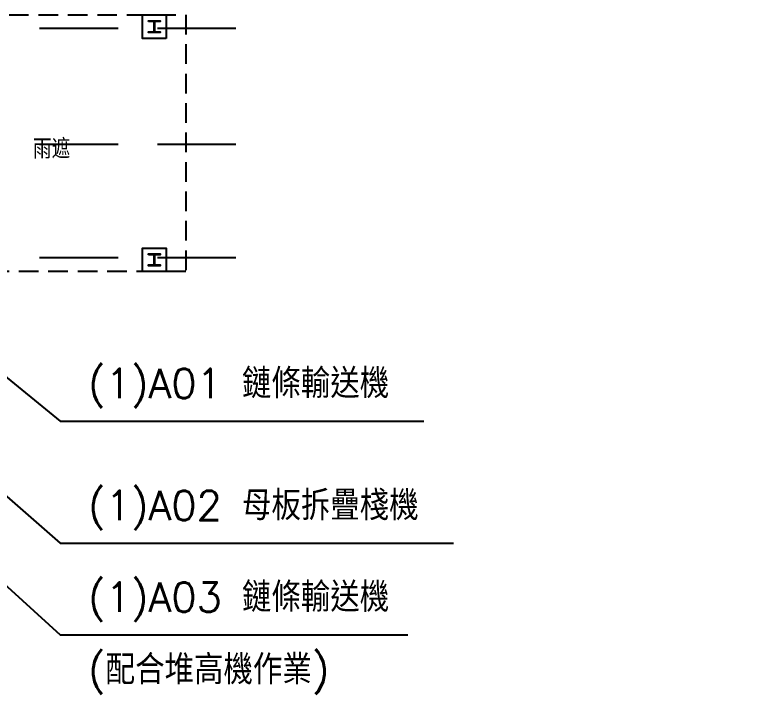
# Model space of a CAD drawing. Extents: x 0 to 210250, y -124674 to 148500.
# Drawn here: x 96231 to 115091, y 58057 to 75361 of the extents above; entities that cross this region are included whole.
import ezdxf

# ---------------------------------------------------------------- set-up
doc = ezdxf.new("R2010")
doc.units = 0
doc.header["$LTSCALE"] = 400
for name, pattern in [('CEN', [17, 15, -1, 0, -1]), ('HIDDEN2', [0.1875, 0.125, -0.0625]), ('HIDDENX2', [0.75, 0.5, -0.25])]:
    doc.linetypes.add(name, pattern=pattern)
doc.layers.get('0').update_dxf_attribs({"linetype": 'CONTINUOUS'})
doc.layers.get('DEFPOINTS').update_dxf_attribs({"linetype": 'CONTINUOUS'})
for name, color, linetype in [('10', 10, 'CONTINUOUS'), ('CENTER', 6, 'CEN'), ('COLUMN', 1, 'CONTINUOUS'), ('DIM', 2, 'CONTINUOUS'), ('NOTE', 6, 'CONTINUOUS'), ('PAINT', 3, 'CONTINUOUS')]:
    doc.layers.add(name, color=color, linetype=linetype)
doc.styles.add('AEH', font='SIMPLEX', dxfattribs={"bigfont": 'AE.SHX'})
doc.styles.add('CHINA', font='romans.shx', dxfattribs={"bigfont": 'chineset.shx'})
doc.styles.add('CHINESET', font='romans.shx', dxfattribs={"bigfont": 'chineset.shx'})
doc.styles.get("Standard").update_dxf_attribs({"font": 'ISOCP.SHX', "bigfont": 'CHINESET.SHX'})
doc.dimstyles.new('AM_ISO$7', dxfattribs={"dimscale": 300, "dimtxt": 3.5, "dimasz": 3.5, "dimexe": 1, "dimexo": 1, "dimgap": 1.5, "dimtad": 1, "dimdsep": 46, "dimtxsty": 'Standard', "dimcen": 0, "dimclrd": 256, "dimclre": 256, "dimclrt": 256, "dimadec": 0, "dimazin": 2, "dimtp": 0.1, "dimtm": 0.1, "dimtfac": 0.71, "dimtmove": 0, "dimatfit": 3, "dimfxl": 0, "dimlwd": -1, "dimlwe": -1, "dimarcsym": 0})

# ---------------------------------------------------------------- blocks, each defined once
blk = doc.blocks.new('A$C69EB054D')
at = {"layer": 'CENTER', "linetype": 'HIDDENX2'}
for p, q in [((7571, 2294.5), (612.2, 2294.5)), ((7571, 1999.5), (612.2, 1999.5)), ((7571, 1710.5), (612.2, 1710.5))]:
    blk.add_line(p, q, dxfattribs=at)
at = {"layer": 'COLUMN', "color": 2, "linetype": 'Continuous'}
for points in [[(7393, 2269.5), (7333, 2269.5), (7333, 2329.5), (7393, 2329.5), (7393, 2269.5)], [(7393, 1675.5), (7333, 1675.5), (7333, 1735.5), (7393, 1735.5), (7393, 1675.5)]]:
    blk.add_lwpolyline(points, dxfattribs=at)
at = {"layer": 'COLUMN', "linetype": 'Continuous'}
for points in [[(7348, 2312.4), (7348, 2314.5), (7378, 2314.5), (7378, 2312.4), (7363.7, 2312.4), (7363.7, 2286.6), (7378, 2286.6), (7378, 2284.5), (7348, 2284.5), (7348, 2286.6), (7362.4, 2286.6), (7362.4, 2312.4), (7348, 2312.4)], [(7348, 1718.4), (7348, 1720.5), (7378, 1720.5), (7378, 1718.4), (7363.7, 1718.4), (7363.7, 1692.6), (7378, 1692.6), (7378, 1690.5), (7348, 1690.5), (7348, 1692.6), (7362.4, 1692.6), (7362.4, 1718.4), (7348, 1718.4)]]:
    blk.add_lwpolyline(points, dxfattribs=at)
at = {"layer": 'PAINT', "linetype": 'HIDDEN2'}
blk.add_lwpolyline([(6843, 2329.5), (7443, 2329.5), (7443, 1675.5), (6843, 1675.5)], dxfattribs=at)
at = {"layer": 'DEFPOINTS', "color": 3, "style": 'AEH', "width": 1}
blk.add_text('雨遮', height=50, dxfattribs=at).set_placement((7053.9, 1963.2))

msp = doc.modelspace()

# ---------------------------------------------------------------- block references
at = {"xscale": 10, "yscale": 10, "zscale": 10}
msp.add_blockref('A$C69EB054D', (26154.053, 52065.858), dxfattribs=at)

# ---------------------------------------------------------------- texts
at = {"layer": 'NOTE', "style": 'CHINA'}
for s, p in [('(1)A01 鏈條輸送機', (98096.45, 65596.586)), ('(1)A02 母板拆疊棧機', (98096.45, 62488.248)), ('(1)A03 鏈條輸送機', (98096.45, 60153.914)), ('(配合堆高機作業)', (98096.45, 58307.157))]:
    msp.add_text(s, height=750, dxfattribs=at).set_placement(p)

# ---------------------------------------------------------------- leaders
at = {"layer": '10'}
msp.add_leader([(93884.409, 75361.291), (97849.025, 79766.592), (115090.733, 79766.592)], dimstyle='AM_ISO$7', override={"dimscale": 250, "dimtxt": 3, "dimasz": 3, "dimgap": 1, "dimtad": 1, "dimtxsty": 'CHINESET', "dimclrt": 256, "dimtdec": 2}, dxfattribs=at)
at = {"layer": 'DIM'}
for points in [[(84347.454, 75361.291), (98262.941, 86191.814), (103302.476, 86191.814)], [(84509.409, 75499.308), (97387.512, 65009.218), (106647.17, 65009.218)], [(84714.909, 72973.29), (97387.512, 61900.88), (107403.444, 61900.88)], [(84509.409, 71258.262), (97387.512, 59566.546), (106245.554, 59566.546)]]:
    msp.add_leader(points, dimstyle='AM_ISO$7', override={"dimscale": 250, "dimtxt": 3, "dimasz": 3, "dimgap": 1, "dimtad": 1, "dimtxsty": 'CHINESET', "dimclrt": 256, "dimtdec": 2}, dxfattribs=at)

doc.saveas('drawing.dxf')
